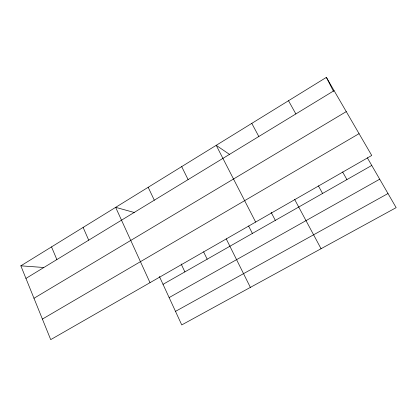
<?xml version="1.0" encoding="UTF-8"?>
<svg xmlns="http://www.w3.org/2000/svg" width="417" height="417" viewBox="0 0 417 417"><rect width="100%" height="100%" fill="white"/><g stroke="black" fill="none" stroke-linecap="round" stroke-linejoin="round"><path stroke-width="0.63" d="M20.85 265.827L326.381 77.369L371.735 155.468L50.712 339.631L20.85 265.827L43.733 267.495M25.943 278.42L334.085 90.64M33.98 298.275L346.266 111.615M42.398 319.083L359.068 133.654M163.026 284.337L371.756 165.445M169.135 297.576L379.705 179.195M175.5 311.374L387.998 193.54M134.29 212.493L115.655 207.348L150.016 282.669M229.736 154.545L216.204 145.325L255.642 222.073M367.325 157.788L396.15 207.64L181.749 324.921L159.398 276.466M342.618 171.96L346.918 179.591M288.501 100.732L295.862 113.935M318.4 185.857L322.576 193.457M294.663 199.477L321.054 248.72M251.795 123.375L258.821 136.505M271.128 212.326L275.329 220.369M326.381 77.369L333.506 91.396M248.6 225.998L252.394 233.431M226.217 238.842L250.367 287.386M181.682 166.618L188.093 179.607M203.595 251.821L207.171 259.192M148.181 187.285L154.306 200.196M181.145 263.982L184.887 271.889M83.119 227.416L88.706 240.171M51.531 246.9L56.868 259.577"/></g></svg>
